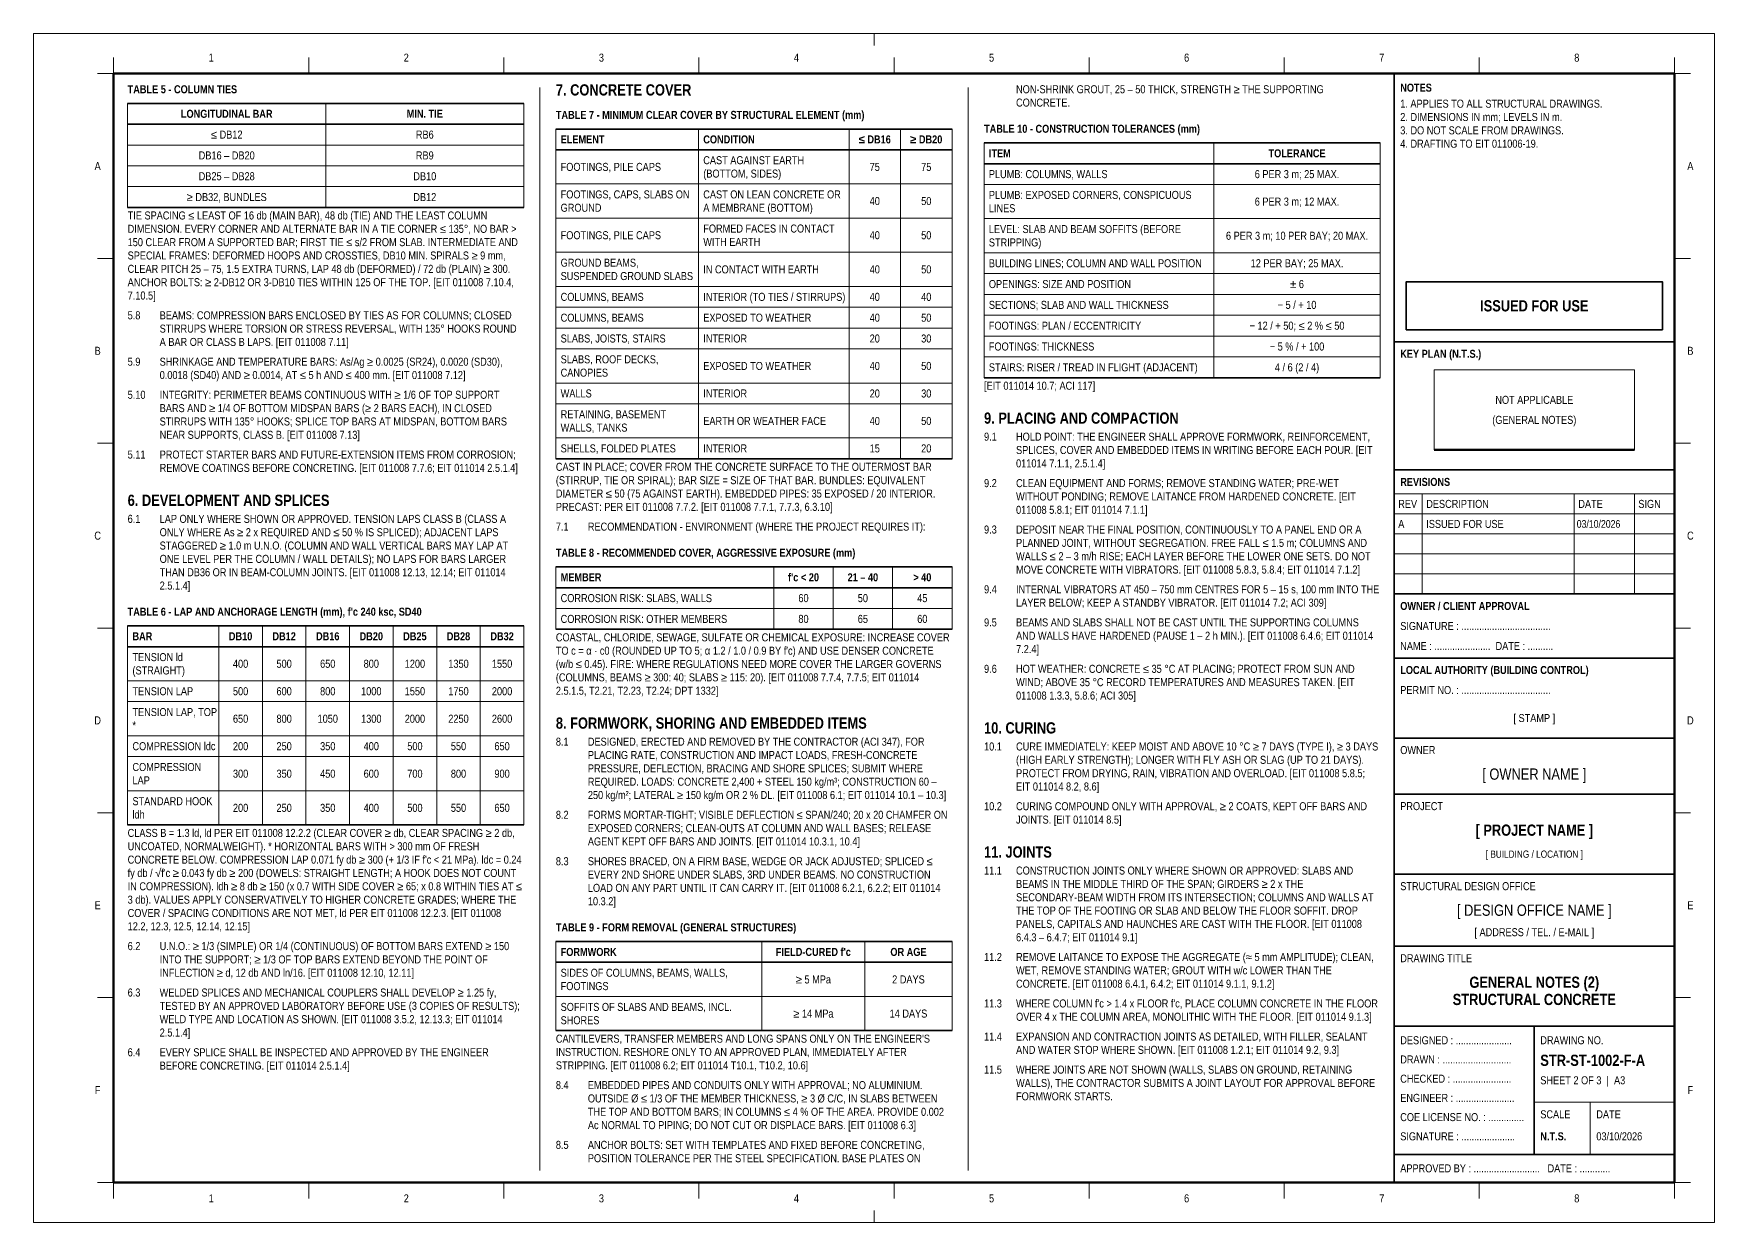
# Model space of a CAD drawing. Header units: millimetres. Extents: x 0 to 1340, y 0 to 297.
# Drawn here: x 460 to 880, y 0 to 297 of the extents above; entities that cross this region are included whole.
import ezdxf
from ezdxf.enums import TextEntityAlignment as Align

# ---------------------------------------------------------------- set-up
doc = ezdxf.new("R2010")
doc.units = ezdxf.units.MM
for name, color, linetype, lineweight in [('S-FRAME', 7, 'Continuous', 70), ('S-TEXT', 7, 'Continuous', 18), ('S-TITLE', 7, 'Continuous', 35), ('S-TTLB', 7, 'Continuous', 35), ('S-TTLB-THIN', 8, 'Continuous', 18), ('S-ZONE', 8, 'Continuous', 18)]:
    doc.layers.add(name, color=color, linetype=linetype, lineweight=lineweight)
doc.layers.add('S-SHEET', color=8, linetype='Continuous', lineweight=13, plot=False)
doc.layers.add('S-TB-AREA', color=8, linetype='Continuous', lineweight=13, plot=False)
doc.styles.add('AN', font='ARIALN_0.TTF')
doc.styles.add('ANB', font='ARIALNB_0.TTF')

# ---------------------------------------------------------------- blocks, each defined once
blk = doc.blocks.new('TB-A3-NRW')
at = {"layer": 'S-FRAME', "flags": 128}
blk.add_lwpolyline([(20, 10), (410, 10), (410, 287), (20, 287)], close=True, dxfattribs=at)
blk.add_lwpolyline([(350, 193), (400, 193)], dxfattribs=at)
at = {"layer": 'S-SHEET', "flags": 128}
blk.add_lwpolyline([(0, 0), (420, 0), (420, 297), (0, 297)], close=True, dxfattribs=at)
at = {"layer": 'S-TB-AREA', "flags": 128}
blk.add_lwpolyline([(20, 10), (340, 10), (340, 287), (20, 287)], close=True, dxfattribs=at)
at = {"layer": 'S-TITLE', "flags": 128}
blk.add_lwpolyline([(343, 223), (407, 223), (407, 235), (343, 235)], close=True, dxfattribs=at)
at = {"layer": 'S-TTLB'}
for p, q in [((340, 10), (340, 287)), ((340, 220), (410, 220)), ((340, 188), (410, 188)), ((340, 157), (410, 157)), ((340, 157), (410, 157)), ((340, 141), (410, 141)), ((340, 121), (410, 121)), ((340, 107), (410, 107)), ((340, 87), (410, 87)), ((340, 69), (410, 69)), ((340, 49), (410, 49)), ((375, 17), (375, 49)), ((340, 17), (410, 17))]:
    blk.add_line(p, q, dxfattribs=at)
at = {"layer": 'S-TTLB-THIN'}
for p, q in [((340, 182), (410, 182)), ((347, 157), (347, 182)), ((385, 157), (385, 182)), ((400, 157), (400, 182)), ((340, 177), (410, 177)), ((340, 172), (410, 172)), ((340, 167), (410, 167)), ((340, 162), (410, 162)), ((375, 30), (410, 30)), ((389, 17), (389, 30))]:
    blk.add_line(p, q, dxfattribs=at)
at = {"layer": 'S-TTLB-THIN', "flags": 128}
blk.add_lwpolyline([(350, 193), (400, 193), (400, 213), (350, 213)], close=True, dxfattribs=at)
at = {"layer": 'S-ZONE'}
for p, q in [((210, 297), (210, 294)), ((20, 287), (20, 291)), ((68.75, 287), (68.75, 291)), ((117.5, 287), (117.5, 291)), ((166.25, 287), (166.25, 291)), ((215, 287), (215, 291)), ((263.75, 287), (263.75, 291)), ((312.5, 287), (312.5, 291)), ((361.25, 287), (361.25, 291)), ((410, 287), (410, 291)), ((16, 287), (20, 287)), ((410, 287), (414, 287)), ((16, 240.83), (20, 240.83)), ((410, 240.83), (414, 240.83)), ((16, 194.67), (20, 194.67)), ((410, 194.67), (414, 194.67)), ((16, 148.5), (20, 148.5)), ((410, 148.5), (414, 148.5)), ((16, 102.33), (20, 102.33)), ((410, 102.33), (414, 102.33)), ((16, 56.17), (20, 56.17)), ((410, 56.17), (414, 56.17)), ((16, 10), (20, 10)), ((20, 10), (20, 6)), ((68.75, 10), (68.75, 6)), ((117.5, 10), (117.5, 6)), ((166.25, 10), (166.25, 6)), ((215, 10), (215, 6)), ((263.75, 10), (263.75, 6)), ((312.5, 10), (312.5, 6)), ((361.25, 10), (361.25, 6)), ((410, 10), (410, 6)), ((410, 10), (414, 10)), ((210, 0), (210, 3))]:
    blk.add_line(p, q, dxfattribs=at)
at = {"layer": 'S-TEXT'}
for s, style, p in [('NOTES', 'ANB', (341.5, 283.5)), ('KEY PLAN (N.T.S.)', 'ANB', (341.5, 217)), ('REVISIONS', 'ANB', (341.5, 185)), ('REV', 'AN', (341, 179.5)), ('DESCRIPTION', 'AN', (348, 179.5)), ('DATE', 'AN', (386, 179.5)), ('SIGN', 'AN', (401, 179.5)), ('OWNER / CLIENT APPROVAL', 'ANB', (341.5, 154)), ('SIGNATURE : ...................................', 'AN', (341.5, 149)), ('NAME : ......................  DATE : ..........', 'AN', (341.5, 144)), ('LOCAL AUTHORITY (BUILDING CONTROL)', 'ANB', (341.5, 138)), ('PERMIT NO. : ...................................', 'AN', (341.5, 133)), ('OWNER', 'AN', (341.5, 118)), ('PROJECT', 'AN', (341.5, 104)), ('STRUCTURAL DESIGN OFFICE', 'AN', (341.5, 84)), ('DRAWING TITLE', 'AN', (341.5, 66)), ('DESIGNED : ......................', 'AN', (341.5, 45.5)), ('DRAWING NO.', 'AN', (376.5, 45.5)), ('DRAWN : ...........................', 'AN', (341.5, 40.7)), ('CHECKED : .......................', 'AN', (341.5, 35.9)), ('ENGINEER : .......................', 'AN', (341.5, 31.1)), ('COE LICENSE NO. : ..............', 'AN', (341.5, 26.3)), ('SCALE', 'AN', (376.5, 27)), ('DATE', 'AN', (390.5, 27)), ('SIGNATURE : .....................', 'AN', (341.5, 21.5)), ('APPROVED BY : ..........................   DATE : ............', 'AN', (341.5, 13.5))]:
    blk.add_text(s, height=2, dxfattribs=dict(at, style=style)).set_placement(p, align=Align.MIDDLE_LEFT)
at = {"layer": 'S-TEXT', "style": 'AN'}
blk.add_text('[ STAMP ]', height=2, dxfattribs=at).set_placement((375, 126), align=Align.MIDDLE_CENTER)
at = {"layer": 'S-TEXT', "insert": (341.5, 280.5), "char_height": 2, "width": 67, "attachment_point": 1, "style": 'AN'}
blk.add_mtext('1. APPLIES TO ALL STRUCTURAL DRAWINGS.\\P2. DIMENSIONS IN mm; LEVELS IN m.\\P3. DO NOT SCALE FROM DRAWINGS.\\P4. DRAFTING TO EIT 011006-19.', dxfattribs=at)
at = {"layer": 'S-TEXT'}
for tag, height, style, p in [('STATUS_1', 2.8, 'ANB', (375, 231.2)), ('STATUS_2', 2.8, 'ANB', (375, 226.8)), ('KEYPLAN_1', 2, 'AN', (375, 205.5)), ('KEYPLAN_2', 2, 'AN', (375, 200.5)), ('OWNER', 2.8, 'AN', (375, 112)), ('PROJECT', 2.8, 'ANB', (375, 98)), ('LOCATION', 1.8, 'AN', (375, 92)), ('OFFICE', 2.8, 'AN', (375, 78)), ('OFFICE_ADDR', 2, 'AN', (375, 72.5)), ('TITLE_1', 2.8, 'ANB', (375, 60)), ('TITLE_2', 2.8, 'ANB', (375, 55.7)), ('TITLE_3', 2.8, 'ANB', (375, 51.4))]:
    blk.add_attdef(tag, text='', height=height, dxfattribs=dict(at, style=style)).set_placement(p, align=Align.MIDDLE_CENTER)
for tag, height, style, p in [('REV_1', 2, 'AN', (341, 174.5)), ('REV_1_DESC', 2, 'AN', (348, 174.5)), ('REV_1_DATE', 1.9, 'AN', (385.6, 174.5)), ('REV_2', 2, 'AN', (341, 169.5)), ('REV_2_DESC', 2, 'AN', (348, 169.5)), ('REV_2_DATE', 1.9, 'AN', (385.6, 169.5)), ('REV_3', 2, 'AN', (341, 164.5)), ('REV_3_DESC', 2, 'AN', (348, 164.5)), ('REV_3_DATE', 1.9, 'AN', (385.6, 164.5)), ('REV_4', 2, 'AN', (341, 159.5)), ('REV_4_DESC', 2, 'AN', (348, 159.5)), ('REV_4_DATE', 1.9, 'AN', (385.6, 159.5)), ('DWG_NO', 2.8, 'ANB', (376.5, 40.5)), ('SHEET', 2, 'AN', (376.5, 35.5)), ('SCALE', 2, 'ANB', (376.5, 21.5)), ('DATE', 2, 'AN', (390.5, 21.5))]:
    blk.add_attdef(tag, text='', height=height, dxfattribs=dict(at, style=style)).set_placement(p, align=Align.MIDDLE_LEFT)
at = {"layer": 'S-ZONE', "style": 'AN'}
for s, p in [('1', (44.38, 291)), ('2', (93.12, 291)), ('3', (141.88, 291)), ('4', (190.62, 291)), ('5', (239.38, 291)), ('6', (288.12, 291)), ('7', (336.88, 291)), ('8', (385.62, 291)), ('A', (16, 263.92)), ('A', (414, 263.92)), ('B', (16, 217.75)), ('B', (414, 217.75)), ('C', (16, 171.58)), ('C', (414, 171.58)), ('D', (16, 125.42)), ('D', (414, 125.42)), ('E', (16, 79.25)), ('E', (414, 79.25)), ('F', (16, 33.08)), ('F', (414, 33.08)), ('1', (44.38, 6)), ('2', (93.12, 6)), ('3', (141.88, 6)), ('4', (190.62, 6)), ('5', (239.38, 6)), ('6', (288.12, 6)), ('7', (336.88, 6)), ('8', (385.62, 6))]:
    blk.add_text(s, height=2, dxfattribs=at).set_placement(p, align=Align.MIDDLE_CENTER)
blk = doc.blocks.new('NOTES-1002-1', base_point=(23.5, 13))
at = {"layer": 'S-TTLB'}
for p, q in [((23.5, 279.57), (122.5, 279.57)), ((23.5, 274.37), (122.5, 274.37)), ((130.5, 273.17), (229.5, 273.17)), ((237.5, 269.7), (336.5, 269.7)), ((130.5, 267.97), (229.5, 267.97)), ((237.5, 264.5), (336.5, 264.5)), ((23.5, 253.57), (122.5, 253.57)), ((237.5, 211.03), (336.5, 211.03)), ((130.5, 190.77), (229.5, 190.77)), ((130.5, 163.77), (229.5, 163.77)), ((130.5, 158.57), (229.5, 158.57)), ((23.5, 149.03), (122.5, 149.03)), ((130.5, 148.17), (229.5, 148.17)), ((23.5, 143.83), (122.5, 143.83)), ((23.5, 99.3), (122.5, 99.3)), ((130.5, 70.17), (229.5, 70.17)), ((130.5, 64.97), (229.5, 64.97)), ((130.5, 47.9), (229.5, 47.9))]:
    blk.add_line(p, q, dxfattribs=at)
at = {"layer": 'S-TTLB-THIN'}
for p, q in [((126.5, 13), (126.5, 283.5)), ((233.5, 13), (233.5, 283.5)), ((23.5, 279.57), (23.5, 253.57)), ((73, 279.57), (73, 253.57)), ((122.5, 279.57), (122.5, 253.57)), ((130.5, 273.17), (130.5, 190.77)), ((166.14, 273.17), (166.14, 190.77)), ((203.76, 273.17), (203.76, 190.77)), ((216.63, 273.17), (216.63, 190.77)), ((229.5, 273.17), (229.5, 190.77)), ((23.5, 269.17), (122.5, 269.17)), ((237.5, 269.7), (237.5, 211.03)), ((294.92, 269.7), (294.92, 211.03)), ((336.5, 269.7), (336.5, 211.03)), ((23.5, 263.97), (122.5, 263.97)), ((23.5, 258.77), (122.5, 258.77)), ((130.5, 259.43), (229.5, 259.43)), ((237.5, 259.3), (336.5, 259.3)), ((130.5, 250.9), (229.5, 250.9)), ((237.5, 250.77), (336.5, 250.77)), ((130.5, 242.37), (229.5, 242.37)), ((237.5, 242.23), (336.5, 242.23)), ((237.5, 237.03), (336.5, 237.03)), ((130.5, 233.83), (229.5, 233.83)), ((237.5, 231.83), (336.5, 231.83)), ((130.5, 228.63), (229.5, 228.63)), ((130.5, 223.43), (229.5, 223.43)), ((237.5, 226.63), (336.5, 226.63)), ((237.5, 221.43), (336.5, 221.43)), ((130.5, 218.23), (229.5, 218.23)), ((237.5, 216.23), (336.5, 216.23)), ((130.5, 209.7), (229.5, 209.7)), ((130.5, 204.5), (229.5, 204.5)), ((130.5, 195.97), (229.5, 195.97)), ((130.5, 163.77), (130.5, 148.17)), ((184.95, 163.77), (184.95, 148.17)), ((199.8, 163.77), (199.8, 148.17)), ((214.65, 163.77), (214.65, 148.17)), ((229.5, 163.77), (229.5, 148.17)), ((130.5, 153.37), (229.5, 153.37)), ((23.5, 149.03), (23.5, 99.3)), ((46.27, 149.03), (46.27, 99.3)), ((57.16, 149.03), (57.16, 99.3)), ((68.05, 149.03), (68.05, 99.3)), ((78.94, 149.03), (78.94, 99.3)), ((89.83, 149.03), (89.83, 99.3)), ((100.72, 149.03), (100.72, 99.3)), ((111.61, 149.03), (111.61, 99.3)), ((122.5, 149.03), (122.5, 99.3)), ((23.5, 135.3), (122.5, 135.3)), ((23.5, 130.1), (122.5, 130.1)), ((23.5, 121.57), (122.5, 121.57)), ((23.5, 116.37), (122.5, 116.37)), ((23.5, 107.83), (122.5, 107.83)), ((130.5, 70.17), (130.5, 47.9)), ((181.98, 70.17), (181.98, 47.9)), ((207.72, 70.17), (207.72, 47.9)), ((229.5, 70.17), (229.5, 47.9)), ((130.5, 56.43), (229.5, 56.43))]:
    blk.add_line(p, q, dxfattribs=at)
at = {"layer": 'S-TEXT'}
for s, height, style, p in [('TABLE 5 - COLUMN TIES', 2, 'ANB', (23.5, 281.5)), ('7. CONCRETE COVER', 2.8, 'ANB', (130.5, 280.7)), ('NON-SHRINK GROUT, 25 – 50 THICK, STRENGTH ≥ THE SUPPORTING', 2, 'AN', (245.5, 281.5)), ('TABLE 7 - MINIMUM CLEAR COVER BY STRUCTURAL ELEMENT (mm)', 2, 'ANB', (130.5, 275.1)), ('CONCRETE.', 2, 'AN', (245.5, 278.17)), ('TABLE 10 - CONSTRUCTION TOLERANCES (mm)', 2, 'ANB', (237.5, 271.63)), ('TIE SPACING ≤ LEAST OF 16 db (MAIN BAR), 48 db (TIE) AND THE LEAST COLUMN', 2, 'AN', (23.5, 249.97)), ('DIMENSION. EVERY CORNER AND ALTERNATE BAR IN A TIE CORNER ≤ 135°, NO BAR >', 2, 'AN', (23.5, 246.63)), ('150 CLEAR FROM A SUPPORTED BAR; FIRST TIE ≤ s/2 FROM SLAB. INTERMEDIATE AND', 2, 'AN', (23.5, 243.3)), ('SPECIAL FRAMES: DEFORMED HOOPS AND CROSSTIES, DB10 MIN. SPIRALS ≥ 9 mm,', 2, 'AN', (23.5, 239.97)), ('ANCHOR BOLTS: ≥ 2-DB12 OR 3-DB10 TIES WITHIN 125 OF THE TOP. [EIT 011008 7.10.4,', 2, 'AN', (23.5, 233.3)), ('CLEAR PITCH 25 – 75, 1.5 EXTRA TURNS, LAP 48 db (DEFORMED) / 72 db (PLAIN) ≥ 300.', 2, 'AN', (23.5, 236.63)), ('7.10.5]', 2, 'AN', (23.5, 229.97)), ('5.8', 2, 'AN', (23.5, 225.03)), ('BEAMS: COMPRESSION BARS ENCLOSED BY TIES AS FOR COLUMNS; CLOSED', 2, 'AN', (31.5, 225.03)), ('STIRRUPS WHERE TORSION OR STRESS REVERSAL, WITH 135° HOOKS ROUND', 2, 'AN', (31.5, 221.7)), ('A BAR OR CLASS B LAPS. [EIT 011008 7.11]', 2, 'AN', (31.5, 218.37)), ('5.9', 2, 'AN', (23.5, 213.43)), ('SHRINKAGE AND TEMPERATURE BARS: As/Ag ≥ 0.0025 (SR24), 0.0020 (SD30),', 2, 'AN', (31.5, 213.43)), ('0.0018 (SD40) AND ≥ 0.0014, AT ≤ 5 h AND ≤ 400 mm. [EIT 011008 7.12]', 2, 'AN', (31.5, 210.1)), ('[EIT 011014 10.7; ACI 117]', 2, 'AN', (237.5, 207.43)), ('5.10', 2, 'AN', (23.5, 205.17)), ('INTEGRITY: PERIMETER BEAMS CONTINUOUS WITH ≥ 1/6 OF TOP SUPPORT', 2, 'AN', (31.5, 205.17)), ('BARS AND ≥ 1/4 OF BOTTOM MIDSPAN BARS (≥ 2 BARS EACH), IN CLOSED', 2, 'AN', (31.5, 201.83)), ('9. PLACING AND COMPACTION', 2.8, 'ANB', (237.5, 198.7)), ('STIRRUPS WITH 135° HOOKS; SPLICE TOP BARS AT MIDSPAN, BOTTOM BARS', 2, 'AN', (31.5, 198.5)), ('NEAR SUPPORTS, CLASS B. [EIT 011008 7.13]', 2, 'AN', (31.5, 195.17)), ('9.1', 2, 'AN', (237.5, 194.7)), ('SPLICES, COVER AND EMBEDDED ITEMS IN WRITING BEFORE EACH POUR. [EIT', 2, 'AN', (245.5, 191.37)), ('HOLD POINT: THE ENGINEER SHALL APPROVE FORMWORK, REINFORCEMENT,', 2, 'AN', (245.5, 194.7)), ('5.11', 2, 'AN', (23.5, 190.23)), ('PROTECT STARTER BARS AND FUTURE-EXTENSION ITEMS FROM CORROSION;', 2, 'AN', (31.5, 190.23)), ('REMOVE COATINGS BEFORE CONCRETING. [EIT 011008 7.7.6; EIT 011014 2.5.1.4]', 2, 'AN', (31.5, 186.9)), ('CAST IN PLACE; COVER FROM THE CONCRETE SURFACE TO THE OUTERMOST BAR', 2, 'AN', (130.5, 187.17)), ('011014 7.1.1, 2.5.1.4]', 2, 'AN', (245.5, 188.03)), ('(STIRRUP, TIE OR SPIRAL); BAR SIZE = SIZE OF THAT BAR. BUNDLES: EQUIVALENT', 2, 'AN', (130.5, 183.83)), ('9.2', 2, 'AN', (237.5, 183.1)), ('CLEAN EQUIPMENT AND FORMS; REMOVE STANDING WATER; PRE-WET', 2, 'AN', (245.5, 183.1)), ('6. DEVELOPMENT AND SPLICES', 2.8, 'ANB', (23.5, 178.17)), ('DIAMETER ≤ 50 (75 AGAINST EARTH). EMBEDDED PIPES: 35 EXPOSED / 20 INTERIOR.', 2, 'AN', (130.5, 180.5)), ('WITHOUT PONDING; REMOVE LAITANCE FROM HARDENED CONCRETE. [EIT', 2, 'AN', (245.5, 179.77)), ('6.1', 2, 'AN', (23.5, 174.17)), ('LAP ONLY WHERE SHOWN OR APPROVED. TENSION LAPS CLASS B (CLASS A', 2, 'AN', (31.5, 174.17)), ('PRECAST: PER EIT 011008 7.7.2. [EIT 011008 7.7.1, 7.7.3, 6.3.10]', 2, 'AN', (130.5, 177.17)), ('011008 5.8.1; EIT 011014 7.1.1]', 2, 'AN', (245.5, 176.43)), ('ONLY WHERE As ≥ 2 x REQUIRED AND ≤ 50 % IS SPLICED); ADJACENT LAPS', 2, 'AN', (31.5, 170.83)), ('7.1', 2, 'AN', (130.5, 172.23)), ('RECOMMENDATION - ENVIRONMENT (WHERE THE PROJECT REQUIRES IT):', 2, 'AN', (138.5, 172.23)), ('9.3', 2, 'AN', (237.5, 171.5)), ('DEPOSIT NEAR THE FINAL POSITION, CONTINUOUSLY TO A PANEL END OR A', 2, 'AN', (245.5, 171.5)), ('STAGGERED ≥ 1.0 m U.N.O. (COLUMN AND WALL VERTICAL BARS MAY LAP AT', 2, 'AN', (31.5, 167.5)), ('TABLE 8 - RECOMMENDED COVER, AGGRESSIVE EXPOSURE (mm)', 2, 'ANB', (130.5, 165.7)), ('PLANNED JOINT, WITHOUT SEGREGATION. FREE FALL ≤ 1.5 m; COLUMNS AND', 2, 'AN', (245.5, 168.17)), ('ONE LEVEL PER THE COLUMN / WALL DETAILS); NO LAPS FOR BARS LARGER', 2, 'AN', (31.5, 164.17)), ('WALLS ≤ 2 – 3 m/h RISE; EACH LAYER BEFORE THE LOWER ONE SETS. DO NOT', 2, 'AN', (245.5, 164.83)), ('MOVE CONCRETE WITH VIBRATORS. [EIT 011008 5.8.3, 5.8.4; EIT 011014 7.1.2]', 2, 'AN', (245.5, 161.5)), ('THAN DB36 OR IN BEAM-COLUMN JOINTS. [EIT 011008 12.13, 12.14; EIT 011014', 2, 'AN', (31.5, 160.83)), ('2.5.1.4]', 2, 'AN', (31.5, 157.5)), ('9.4', 2, 'AN', (237.5, 156.57)), ('LAYER BELOW; KEEP A STANDBY VIBRATOR. [EIT 011014 7.2; ACI 309]', 2, 'AN', (245.5, 153.23)), ('INTERNAL VIBRATORS AT 450 – 750 mm CENTRES FOR 5 – 15 s, 100 mm INTO THE', 2, 'AN', (245.5, 156.57)), ("TABLE 6 - LAP AND ANCHORAGE LENGTH (mm), f'c 240 ksc, SD40", 2, 'ANB', (23.5, 150.97)), ('COASTAL, CHLORIDE, SEWAGE, SULFATE OR CHEMICAL EXPOSURE: INCREASE COVER', 2, 'AN', (130.5, 144.57)), ('9.5', 2, 'AN', (237.5, 148.3)), ('AND WALLS HAVE HARDENED (PAUSE 1 – 2 h MIN.). [EIT 011008 6.4.6; EIT 011014', 2, 'AN', (245.5, 144.97)), ('BEAMS AND SLABS SHALL NOT BE CAST UNTIL THE SUPPORTING COLUMNS', 2, 'AN', (245.5, 148.3)), ("TO c = α · c0 (ROUNDED UP TO 5; α 1.2 / 1.0 / 0.9 BY f'c) AND USE DENSER CONCRETE", 2, 'AN', (130.5, 141.23)), ('7.2.4]', 2, 'AN', (245.5, 141.63)), ('(w/b ≤ 0.45). FIRE: WHERE REGULATIONS NEED MORE COVER THE LARGER GOVERNS', 2, 'AN', (130.5, 137.9)), ('9.6', 2, 'AN', (237.5, 136.7)), ('HOT WEATHER: CONCRETE ≤ 35 °C AT PLACING; PROTECT FROM SUN AND', 2, 'AN', (245.5, 136.7)), ('(COLUMNS, BEAMS ≥ 300: 40; SLABS ≥ 115: 20). [EIT 011008 7.7.4, 7.7.5; EIT 011014', 2, 'AN', (130.5, 134.57)), ('WIND; ABOVE 35 °C RECORD TEMPERATURES AND MEASURES TAKEN. [EIT', 2, 'AN', (245.5, 133.37)), ('2.5.1.5, T2.21, T2.23, T2.24; DPT 1332]', 2, 'AN', (130.5, 131.23)), ('011008 1.3.3, 5.8.6; ACI 305]', 2, 'AN', (245.5, 130.03)), ('8. FORMWORK, SHORING AND EMBEDDED ITEMS', 2.8, 'ANB', (130.5, 122.5)), ('10. CURING', 2.8, 'ANB', (237.5, 121.3)), ('8.1', 2, 'AN', (130.5, 118.5)), ('DESIGNED, ERECTED AND REMOVED BY THE CONTRACTOR (ACI 347), FOR', 2, 'AN', (138.5, 118.5)), ('PLACING RATE, CONSTRUCTION AND IMPACT LOADS, FRESH-CONCRETE', 2, 'AN', (138.5, 115.17)), ('10.1', 2, 'AN', (237.5, 117.3)), ('CURE IMMEDIATELY: KEEP MOIST AND ABOVE 10 °C ≥ 7 DAYS (TYPE I), ≥ 3 DAYS', 2, 'AN', (245.5, 117.3)), ('PRESSURE, DEFLECTION, BRACING AND SHORE SPLICES; SUBMIT WHERE', 2, 'AN', (138.5, 111.83)), ('(HIGH EARLY STRENGTH); LONGER WITH FLY ASH OR SLAG (UP TO 21 DAYS).', 2, 'AN', (245.5, 113.97)), ('REQUIRED. LOADS: CONCRETE 2,400 + STEEL 150 kg/m³; CONSTRUCTION 60 –', 2, 'AN', (138.5, 108.5)), ('PROTECT FROM DRYING, RAIN, VIBRATION AND OVERLOAD. [EIT 011008 5.8.5;', 2, 'AN', (245.5, 110.63)), ('EIT 011014 8.2, 8.6]', 2, 'AN', (245.5, 107.3)), ('250 kg/m²; LATERAL ≥ 150 kg/m OR 2 % DL. [EIT 011008 6.1; EIT 011014 10.1 – 10.3]', 2, 'AN', (138.5, 105.17)), ('8.2', 2, 'AN', (130.5, 100.23)), ('FORMS MORTAR-TIGHT; VISIBLE DEFLECTION ≤ SPAN/240; 20 x 20 CHAMFER ON', 2, 'AN', (138.5, 100.23)), ('10.2', 2, 'AN', (237.5, 102.37)), ('JOINTS. [EIT 011014 8.5]', 2, 'AN', (245.5, 99.03)), ('CURING COMPOUND ONLY WITH APPROVAL, ≥ 2 COATS, KEPT OFF BARS AND', 2, 'AN', (245.5, 102.37)), ('CLASS B = 1.3 ld, ld PER EIT 011008 12.2.2 (CLEAR COVER ≥ db, CLEAR SPACING ≥ 2 db,', 2, 'AN', (23.5, 95.7)), ('EXPOSED CORNERS; CLEAN-OUTS AT COLUMN AND WALL BASES; RELEASE', 2, 'AN', (138.5, 96.9)), ('UNCOATED, NORMALWEIGHT). * HORIZONTAL BARS WITH > 300 mm OF FRESH', 2, 'AN', (23.5, 92.37)), ('AGENT KEPT OFF BARS AND JOINTS. [EIT 011014 10.3.1, 10.4]', 2, 'AN', (138.5, 93.57)), ('11. JOINTS', 2.8, 'ANB', (237.5, 90.3)), ("fy db / √f'c ≥ 0.043 fy db ≥ 200 (DOWELS: STRAIGHT LENGTH; A HOOK DOES NOT COUNT", 2, 'AN', (23.5, 85.7)), ("CONCRETE BELOW. COMPRESSION LAP 0.071 fy db ≥ 300 (+ 1/3 IF f'c < 21 MPa). ldc = 0.24", 2, 'AN', (23.5, 89.03)), ('8.3', 2, 'AN', (130.5, 88.63)), ('SHORES BRACED, ON A FIRM BASE, WEDGE OR JACK ADJUSTED; SPLICED ≤', 2, 'AN', (138.5, 88.63)), ('11.1', 2, 'AN', (237.5, 86.3)), ('CONSTRUCTION JOINTS ONLY WHERE SHOWN OR APPROVED: SLABS AND', 2, 'AN', (245.5, 86.3)), ('IN COMPRESSION). ldh ≥ 8 db ≥ 150 (x 0.7 WITH SIDE COVER ≥ 65; x 0.8 WITHIN TIES AT ≤', 2, 'AN', (23.5, 82.37)), ('EVERY 2ND SHORE UNDER SLABS, 3RD UNDER BEAMS. NO CONSTRUCTION', 2, 'AN', (138.5, 85.3)), ('LOAD ON ANY PART UNTIL IT CAN CARRY IT. [EIT 011008 6.2.1, 6.2.2; EIT 011014', 2, 'AN', (138.5, 81.97)), ('BEAMS IN THE MIDDLE THIRD OF THE SPAN; GIRDERS ≥ 2 x THE', 2, 'AN', (245.5, 82.97)), ('3 db). VALUES APPLY CONSERVATIVELY TO HIGHER CONCRETE GRADES; WHERE THE', 2, 'AN', (23.5, 79.03)), ('10.3.2]', 2, 'AN', (138.5, 78.63)), ('SECONDARY-BEAM WIDTH FROM ITS INTERSECTION; COLUMNS AND WALLS AT', 2, 'AN', (245.5, 79.63)), ('COVER / SPACING CONDITIONS ARE NOT MET, ld PER EIT 011008 12.2.3. [EIT 011008', 2, 'AN', (23.5, 75.7)), ('THE TOP OF THE FOOTING OR SLAB AND BELOW THE FLOOR SOFFIT. DROP', 2, 'AN', (245.5, 76.3)), ('PANELS, CAPITALS AND HAUNCHES ARE CAST WITH THE FLOOR. [EIT 011008', 2, 'AN', (245.5, 72.97)), ('12.2, 12.3, 12.5, 12.14, 12.15]', 2, 'AN', (23.5, 72.37)), ('TABLE 9 - FORM REMOVAL (GENERAL STRUCTURES)', 2, 'ANB', (130.5, 72.1)), ('6.4.3 – 6.4.7; EIT 011014 9.1]', 2, 'AN', (245.5, 69.63)), ('6.2', 2, 'AN', (23.5, 67.43)), ('U.N.O.: ≥ 1/3 (SIMPLE) OR 1/4 (CONTINUOUS) OF BOTTOM BARS EXTEND ≥ 150', 2, 'AN', (31.5, 67.43)), ('11.2', 2, 'AN', (237.5, 64.7)), ('REMOVE LAITANCE TO EXPOSE THE AGGREGATE (≈ 5 mm AMPLITUDE); CLEAN,', 2, 'AN', (245.5, 64.7)), ('INTO THE SUPPORT; ≥ 1/3 OF TOP BARS EXTEND BEYOND THE POINT OF', 2, 'AN', (31.5, 64.1)), ('INFLECTION ≥ d, 12 db AND ln/16. [EIT 011008 12.10, 12.11]', 2, 'AN', (31.5, 60.77)), ('WET, REMOVE STANDING WATER; GROUT WITH w/c LOWER THAN THE', 2, 'AN', (245.5, 61.37)), ('CONCRETE. [EIT 011008 6.4.1, 6.4.2; EIT 011014 9.1.1, 9.1.2]', 2, 'AN', (245.5, 58.03)), ('6.3', 2, 'AN', (23.5, 55.83)), ('WELDED SPLICES AND MECHANICAL COUPLERS SHALL DEVELOP ≥ 1.25 fy,', 2, 'AN', (31.5, 55.83)), ('TESTED BY AN APPROVED LABORATORY BEFORE USE (3 COPIES OF RESULTS);', 2, 'AN', (31.5, 52.5)), ('11.3', 2, 'AN', (237.5, 53.1)), ("WHERE COLUMN f'c > 1.4 x FLOOR f'c, PLACE COLUMN CONCRETE IN THE FLOOR", 2, 'AN', (245.5, 53.1)), ('WELD TYPE AND LOCATION AS SHOWN. [EIT 011008 3.5.2, 12.13.3; EIT 011014', 2, 'AN', (31.5, 49.17)), ('OVER 4 x THE COLUMN AREA, MONOLITHIC WITH THE FLOOR. [EIT 011014 9.1.3]', 2, 'AN', (245.5, 49.77)), ('2.5.1.4]', 2, 'AN', (31.5, 45.83)), ("CANTILEVERS, TRANSFER MEMBERS AND LONG SPANS ONLY ON THE ENGINEER'S", 2, 'AN', (130.5, 44.3)), ('11.4', 2, 'AN', (237.5, 44.83)), ('EXPANSION AND CONTRACTION JOINTS AS DETAILED, WITH FILLER, SEALANT', 2, 'AN', (245.5, 44.83)), ('6.4', 2, 'AN', (23.5, 40.9)), ('EVERY SPLICE SHALL BE INSPECTED AND APPROVED BY THE ENGINEER', 2, 'AN', (31.5, 40.9)), ('INSTRUCTION. RESHORE ONLY TO AN APPROVED PLAN, IMMEDIATELY AFTER', 2, 'AN', (130.5, 40.97)), ('AND WATER STOP WHERE SHOWN. [EIT 011008 1.2.1; EIT 011014 9.2, 9.3]', 2, 'AN', (245.5, 41.5)), ('BEFORE CONCRETING. [EIT 011014 2.5.1.4]', 2, 'AN', (31.5, 37.57)), ('STRIPPING. [EIT 011008 6.2; EIT 011014 T10.1, T10.2, 10.6]', 2, 'AN', (130.5, 37.63)), ('11.5', 2, 'AN', (237.5, 36.57)), ('WHERE JOINTS ARE NOT SHOWN (WALLS, SLABS ON GROUND, RETAINING', 2, 'AN', (245.5, 36.57)), ('8.4', 2, 'AN', (130.5, 32.7)), ('EMBEDDED PIPES AND CONDUITS ONLY WITH APPROVAL; NO ALUMINIUM.', 2, 'AN', (138.5, 32.7)), ('WALLS), THE CONTRACTOR SUBMITS A JOINT LAYOUT FOR APPROVAL BEFORE', 2, 'AN', (245.5, 33.23)), ('OUTSIDE Ø ≤ 1/3 OF THE MEMBER THICKNESS, ≥ 3 Ø C/C, IN SLABS BETWEEN', 2, 'AN', (138.5, 29.37)), ('FORMWORK STARTS.', 2, 'AN', (245.5, 29.9)), ('Ac NORMAL TO PIPING; DO NOT CUT OR DISPLACE BARS. [EIT 011008 6.3]', 2, 'AN', (138.5, 22.7)), ('THE TOP AND BOTTOM BARS; IN COLUMNS ≤ 4 % OF THE AREA. PROVIDE 0.002', 2, 'AN', (138.5, 26.03)), ('8.5', 2, 'AN', (130.5, 17.77)), ('ANCHOR BOLTS: SET WITH TEMPLATES AND FIXED BEFORE CONCRETING,', 2, 'AN', (138.5, 17.77)), ('POSITION TOLERANCE PER THE STEEL SPECIFICATION. BASE PLATES ON', 2, 'AN', (138.5, 14.43))]:
    blk.add_text(s, height=height, dxfattribs=dict(at, style=style)).set_placement(p, align=Align.BOTTOM_LEFT)
for s, style, p in [('LONGITUDINAL BAR', 'ANB', (48.25, 276.97)), ('MIN. TIE', 'ANB', (97.75, 276.97)), ('≤ DB12', 'AN', (48.25, 271.77)), ('RB6', 'AN', (97.75, 271.77)), ('≤ DB16', 'ANB', (210.19, 270.57)), ('≥ DB20', 'ANB', (223.06, 270.57)), ('DB16 – DB20', 'AN', (48.25, 266.57)), ('RB9', 'AN', (97.75, 266.57)), ('75', 'AN', (210.19, 263.7)), ('75', 'AN', (223.06, 263.7)), ('TOLERANCE', 'ANB', (315.71, 267.1)), ('DB25 – DB28', 'AN', (48.25, 261.37)), ('DB10', 'AN', (97.75, 261.37)), ('6 PER 3 m; 25 MAX.', 'AN', (315.71, 261.9)), ('≥ DB32, BUNDLES', 'AN', (48.25, 256.17)), ('DB12', 'AN', (97.75, 256.17)), ('40', 'AN', (210.19, 255.17)), ('50', 'AN', (223.06, 255.17)), ('6 PER 3 m; 12 MAX.', 'AN', (315.71, 255.03)), ('40', 'AN', (210.19, 246.63)), ('50', 'AN', (223.06, 246.63)), ('6 PER 3 m; 10 PER BAY; 20 MAX.', 'AN', (315.71, 246.5)), ('12 PER BAY; 25 MAX.', 'AN', (315.71, 239.63)), ('40', 'AN', (210.19, 238.1)), ('50', 'AN', (223.06, 238.1)), ('± 6', 'AN', (315.71, 234.43)), ('40', 'AN', (210.19, 231.23)), ('40', 'AN', (223.06, 231.23)), ('40', 'AN', (210.19, 226.03)), ('50', 'AN', (223.06, 226.03)), ('− 5 / + 10', 'AN', (315.71, 229.23)), ('− 12 / + 50; ≤ 2 % ≤ 50', 'AN', (315.71, 224.03)), ('20', 'AN', (210.19, 220.83)), ('30', 'AN', (223.06, 220.83)), ('− 5 % / + 100', 'AN', (315.71, 218.83)), ('40', 'AN', (210.19, 213.97)), ('50', 'AN', (223.06, 213.97)), ('4 / 6 (2 / 4)', 'AN', (315.71, 213.63)), ('20', 'AN', (210.19, 207.1)), ('30', 'AN', (223.06, 207.1)), ('40', 'AN', (210.19, 200.23)), ('50', 'AN', (223.06, 200.23)), ('15', 'AN', (210.19, 193.37)), ('20', 'AN', (223.06, 193.37)), ("f'c < 20", 'ANB', (192.38, 161.17)), ('21 – 40', 'ANB', (207.22, 161.17)), ('> 40', 'ANB', (222.07, 161.17)), ('60', 'AN', (192.38, 155.97)), ('50', 'AN', (207.22, 155.97)), ('45', 'AN', (222.07, 155.97)), ('80', 'AN', (192.38, 150.77)), ('65', 'AN', (207.22, 150.77)), ('60', 'AN', (222.07, 150.77)), ('DB10', 'ANB', (51.72, 146.43)), ('DB12', 'ANB', (62.6, 146.43)), ('DB16', 'ANB', (73.5, 146.43)), ('DB20', 'ANB', (84.38, 146.43)), ('DB25', 'ANB', (95.28, 146.43)), ('DB28', 'ANB', (106.17, 146.43)), ('DB32', 'ANB', (117.06, 146.43)), ('400', 'AN', (51.72, 139.57)), ('500', 'AN', (62.6, 139.57)), ('650', 'AN', (73.5, 139.57)), ('800', 'AN', (84.38, 139.57)), ('1200', 'AN', (95.28, 139.57)), ('1350', 'AN', (106.17, 139.57)), ('1550', 'AN', (117.06, 139.57)), ('500', 'AN', (51.72, 132.7)), ('600', 'AN', (62.6, 132.7)), ('800', 'AN', (73.5, 132.7)), ('1000', 'AN', (84.38, 132.7)), ('1550', 'AN', (95.28, 132.7)), ('1750', 'AN', (106.17, 132.7)), ('2000', 'AN', (117.06, 132.7)), ('650', 'AN', (51.72, 125.83)), ('800', 'AN', (62.6, 125.83)), ('1050', 'AN', (73.5, 125.83)), ('1300', 'AN', (84.38, 125.83)), ('2000', 'AN', (95.28, 125.83)), ('2250', 'AN', (106.17, 125.83)), ('2600', 'AN', (117.06, 125.83)), ('200', 'AN', (51.72, 118.97)), ('250', 'AN', (62.6, 118.97)), ('350', 'AN', (73.5, 118.97)), ('400', 'AN', (84.38, 118.97)), ('500', 'AN', (95.28, 118.97)), ('550', 'AN', (106.17, 118.97)), ('650', 'AN', (117.06, 118.97)), ('300', 'AN', (51.72, 112.1)), ('350', 'AN', (62.6, 112.1)), ('450', 'AN', (73.5, 112.1)), ('600', 'AN', (84.38, 112.1)), ('700', 'AN', (95.28, 112.1)), ('800', 'AN', (106.17, 112.1)), ('900', 'AN', (117.06, 112.1)), ('200', 'AN', (51.72, 103.57)), ('250', 'AN', (62.6, 103.57)), ('350', 'AN', (73.5, 103.57)), ('400', 'AN', (84.38, 103.57)), ('500', 'AN', (95.28, 103.57)), ('550', 'AN', (106.17, 103.57)), ('650', 'AN', (117.06, 103.57)), ("FIELD-CURED f'c", 'ANB', (194.85, 67.57)), ('OR AGE', 'ANB', (218.61, 67.57)), ('≥ 5 MPa', 'AN', (194.85, 60.7)), ('2 DAYS', 'AN', (218.61, 60.7)), ('≥ 14 MPa', 'AN', (194.85, 52.17)), ('14 DAYS', 'AN', (218.61, 52.17))]:
    blk.add_text(s, height=2, dxfattribs=dict(at, style=style)).set_placement(p, align=Align.MIDDLE_CENTER)
for s, style, p in [('ELEMENT', 'ANB', (131.7, 270.57)), ('CONDITION', 'ANB', (167.34, 270.57)), ('FOOTINGS, PILE CAPS', 'AN', (131.7, 263.7)), ('CAST AGAINST EARTH', 'AN', (167.34, 265.37)), ('ITEM', 'ANB', (238.7, 267.1)), ('(BOTTOM, SIDES)', 'AN', (167.34, 262.03)), ('PLUMB: COLUMNS, WALLS', 'AN', (238.7, 261.9)), ('FOOTINGS, CAPS, SLABS ON', 'AN', (131.7, 256.83)), ('CAST ON LEAN CONCRETE OR', 'AN', (167.34, 256.83)), ('PLUMB: EXPOSED CORNERS, CONSPICUOUS', 'AN', (238.7, 256.7)), ('GROUND', 'AN', (131.7, 253.5)), ('A MEMBRANE (BOTTOM)', 'AN', (167.34, 253.5)), ('LINES', 'AN', (238.7, 253.37)), ('FORMED FACES IN CONTACT', 'AN', (167.34, 248.3)), ('LEVEL: SLAB AND BEAM SOFFITS (BEFORE', 'AN', (238.7, 248.17)), ('FOOTINGS, PILE CAPS', 'AN', (131.7, 246.63)), ('WITH EARTH', 'AN', (167.34, 244.97)), ('STRIPPING)', 'AN', (238.7, 244.83)), ('GROUND BEAMS,', 'AN', (131.7, 239.77)), ('BUILDING LINES; COLUMN AND WALL POSITION', 'AN', (238.7, 239.63)), ('SUSPENDED GROUND SLABS', 'AN', (131.7, 236.43)), ('IN CONTACT WITH EARTH', 'AN', (167.34, 238.1)), ('OPENINGS: SIZE AND POSITION', 'AN', (238.7, 234.43)), ('COLUMNS, BEAMS', 'AN', (131.7, 231.23)), ('INTERIOR (TO TIES / STIRRUPS)', 'AN', (167.34, 231.23)), ('COLUMNS, BEAMS', 'AN', (131.7, 226.03)), ('EXPOSED TO WEATHER', 'AN', (167.34, 226.03)), ('SECTIONS; SLAB AND WALL THICKNESS', 'AN', (238.7, 229.23)), ('FOOTINGS: PLAN / ECCENTRICITY', 'AN', (238.7, 224.03)), ('SLABS, JOISTS, STAIRS', 'AN', (131.7, 220.83)), ('INTERIOR', 'AN', (167.34, 220.83)), ('FOOTINGS: THICKNESS', 'AN', (238.7, 218.83)), ('SLABS, ROOF DECKS,', 'AN', (131.7, 215.63)), ('EXPOSED TO WEATHER', 'AN', (167.34, 213.97)), ('STAIRS: RISER / TREAD IN FLIGHT (ADJACENT)', 'AN', (238.7, 213.63)), ('CANOPIES', 'AN', (131.7, 212.3)), ('WALLS', 'AN', (131.7, 207.1)), ('INTERIOR', 'AN', (167.34, 207.1)), ('RETAINING, BASEMENT', 'AN', (131.7, 201.9)), ('WALLS, TANKS', 'AN', (131.7, 198.57)), ('EARTH OR WEATHER FACE', 'AN', (167.34, 200.23)), ('SHELLS, FOLDED PLATES', 'AN', (131.7, 193.37)), ('INTERIOR', 'AN', (167.34, 193.37)), ('MEMBER', 'ANB', (131.7, 161.17)), ('CORROSION RISK: SLABS, WALLS', 'AN', (131.7, 155.97)), ('CORROSION RISK: OTHER MEMBERS', 'AN', (131.7, 150.77)), ('BAR', 'ANB', (24.7, 146.43)), ('TENSION ld', 'AN', (24.7, 141.23)), ('(STRAIGHT)', 'AN', (24.7, 137.9)), ('TENSION LAP', 'AN', (24.7, 132.7)), ('TENSION LAP, TOP', 'AN', (24.7, 127.5)), ('*', 'AN', (24.7, 124.17)), ('COMPRESSION ldc', 'AN', (24.7, 118.97)), ('COMPRESSION', 'AN', (24.7, 113.77)), ('LAP', 'AN', (24.7, 110.43)), ('STANDARD HOOK', 'AN', (24.7, 105.23)), ('ldh', 'AN', (24.7, 101.9)), ('FORMWORK', 'ANB', (131.7, 67.57)), ('SIDES OF COLUMNS, BEAMS, WALLS,', 'AN', (131.7, 62.37)), ('FOOTINGS', 'AN', (131.7, 59.03)), ('SOFFITS OF SLABS AND BEAMS, INCL.', 'AN', (131.7, 53.83)), ('SHORES', 'AN', (131.7, 50.5))]:
    blk.add_text(s, height=2, dxfattribs=dict(at, style=style)).set_placement(p, align=Align.MIDDLE_LEFT)

msp = doc.modelspace()

# ---------------------------------------------------------------- block references
at = {"layer": 'S-TEXT'}
msp.add_blockref('NOTES-1002-1', (483.5, 13), dxfattribs=at)
at = {"layer": 'S-TTLB'}
ref = msp.add_blockref('TB-A3-NRW', (460, 0), dxfattribs=at)
ref.add_attrib('DWG_NO', 'STR-ST-1002-F-A', dxfattribs={"layer": 'S-TEXT', "height": 2.8, "style": 'ANB'}).set_placement((836.5, 40.5), align=Align.MIDDLE_LEFT)
ref.add_attrib('SHEET', 'SHEET 2 OF 3  |  A3', dxfattribs={"layer": 'S-TEXT', "height": 2, "style": 'AN'}).set_placement((836.5, 35.5), align=Align.MIDDLE_LEFT)
ref.add_attrib('SCALE', 'N.T.S.', dxfattribs={"layer": 'S-TEXT', "height": 2, "style": 'ANB'}).set_placement((836.5, 21.5), align=Align.MIDDLE_LEFT)
ref.add_attrib('DATE', '03/10/2026', dxfattribs={"layer": 'S-TEXT', "height": 2, "style": 'AN'}).set_placement((850.5, 21.5), align=Align.MIDDLE_LEFT)
ref.add_attrib('TITLE_1', 'GENERAL NOTES (2)', dxfattribs={"layer": 'S-TEXT', "height": 2.8, "style": 'ANB'}).set_placement((835, 60), align=Align.MIDDLE_CENTER)
ref.add_attrib('TITLE_2', 'STRUCTURAL CONCRETE', dxfattribs={"layer": 'S-TEXT', "height": 2.8, "style": 'ANB'}).set_placement((835, 55.7), align=Align.MIDDLE_CENTER)
ref.add_attrib('OFFICE', '[ DESIGN OFFICE NAME ]', dxfattribs={"layer": 'S-TEXT', "height": 2.8, "style": 'AN'}).set_placement((835, 78), align=Align.MIDDLE_CENTER)
ref.add_attrib('OFFICE_ADDR', '[ ADDRESS / TEL. / E-MAIL ]', dxfattribs={"layer": 'S-TEXT', "height": 2, "style": 'AN'}).set_placement((835, 72.5), align=Align.MIDDLE_CENTER)
ref.add_attrib('PROJECT', '[ PROJECT NAME ]', dxfattribs={"layer": 'S-TEXT', "height": 2.8, "style": 'ANB'}).set_placement((835, 98), align=Align.MIDDLE_CENTER)
ref.add_attrib('LOCATION', '[ BUILDING / LOCATION ]', dxfattribs={"layer": 'S-TEXT', "height": 1.8, "style": 'AN'}).set_placement((835, 92), align=Align.MIDDLE_CENTER)
ref.add_attrib('OWNER', '[ OWNER NAME ]', dxfattribs={"layer": 'S-TEXT', "height": 2.8, "style": 'AN'}).set_placement((835, 112), align=Align.MIDDLE_CENTER)
ref.add_attrib('REV_1', 'A', dxfattribs={"layer": 'S-TEXT', "height": 2, "style": 'AN'}).set_placement((801, 174.5), align=Align.MIDDLE_LEFT)
ref.add_attrib('REV_1_DESC', 'ISSUED FOR USE', dxfattribs={"layer": 'S-TEXT', "height": 2, "style": 'AN'}).set_placement((808, 174.5), align=Align.MIDDLE_LEFT)
ref.add_attrib('REV_1_DATE', '03/10/2026', dxfattribs={"layer": 'S-TEXT', "height": 1.9, "style": 'AN'}).set_placement((845.6, 174.5), align=Align.MIDDLE_LEFT)
ref.add_attrib('KEYPLAN_1', 'NOT APPLICABLE', dxfattribs={"layer": 'S-TEXT', "height": 2, "style": 'AN'}).set_placement((835, 205.5), align=Align.MIDDLE_CENTER)
ref.add_attrib('KEYPLAN_2', '(GENERAL NOTES)', dxfattribs={"layer": 'S-TEXT', "height": 2, "style": 'AN'}).set_placement((835, 200.5), align=Align.MIDDLE_CENTER)
ref.add_attrib('STATUS_1', 'ISSUED FOR USE', dxfattribs={"layer": 'S-TEXT', "height": 2.8, "style": 'ANB'}).set_placement((835, 229), align=Align.MIDDLE_CENTER)

doc.saveas('drawing.dxf')
